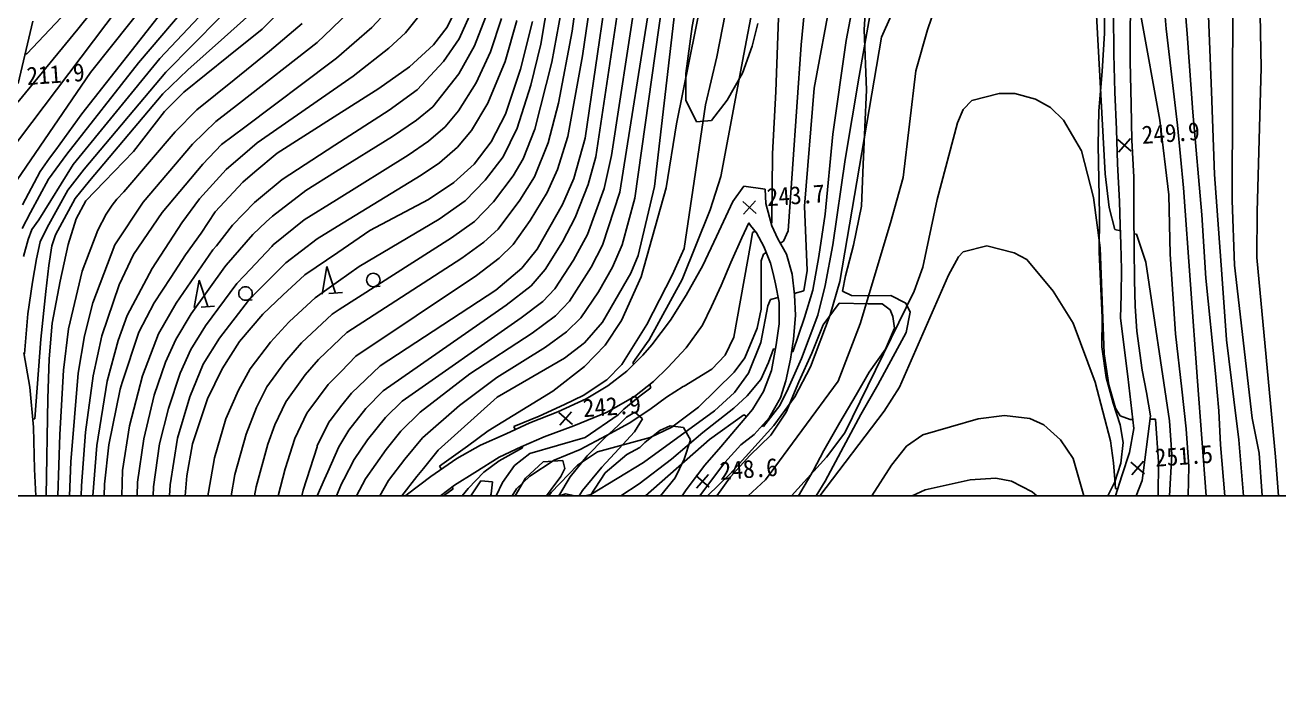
# Model space of a CAD drawing. Header units: millimetres. Extents: x 11366 to 12162, y 1103 to 1810.
# Drawn here: x 11498.6 to 11638.1, y 1376.3 to 1448.8 of the extents above; entities that cross this region are included whole.
import ezdxf
from ezdxf.xclip import XClip

# ---------------------------------------------------------------- set-up
doc = ezdxf.new("R2010")
doc.units = ezdxf.units.MM
doc.header["$LTSCALE"] = 10
doc.header["$MEASUREMENT"] = 0
doc.header["$XCLIPFRAME"] = 2
doc.layers.add('TX-PAPR', color=2, linetype='Continuous', plot=False)
doc.layers.add('TZ-BASE', color=253, linetype='Continuous')
doc.styles.add('HANA', font='GulimChe.ttf')

# ---------------------------------------------------------------- blocks, each defined once
blk = doc.blocks.new('JD-DHDFH546DFH43')
at = {"layer": 'TZ-BASE'}
for p, q in [((110.02, -37.27, 236), (114.32, -8.89, 236)), ((111.79, -37.14, 237), (116.05, -9.03, 237)), ((112.69, -41.22, 238), (117.79, -9.17, 238)), ((180.92, -10.95, 245), (180.84, -42.13, 245)), ((183.71, -10.27, 244), (184.06, -27.4, 244)), ((108.84, -35.22, 235), (112.2, -12.16, 235)), ((165.24, -12.47, 250), (166.71, -39.17, 250)), ((52.41, -23.07, 212), (59.9, -13.75, 212)), ((139.87, -23.14, 257.67), (140.56, -12.82, 257.67)), ((172.83, -15.15, 248), (173.48, -23.03, 248)), ((175.09, -14.41, 247), (175.84, -23.6, 247)), ((53.82, -27.91, 214), (63.17, -16.11, 214)), ((59.28, -24.29, 215), (65.28, -16.7, 215)), ((107.4, -23.32, 233), (108.45, -15.57, 233)), ((108.56, -26.05, 234), (110.05, -15.74, 234)), ((137.89, -24.35, 247), (139.39, -16.48, 247)), ((59.14, -26.82, 216), (67.21, -17.35, 216)), ((93.48, -22.87, 225), (95.23, -19.21, 225)), ((103.93, -24.75, 231), (104.89, -18.86, 231)), ((116.55, -40.57, 240), (119.13, -18.56, 240)), ((119.01, -33.61, 241), (121.95, -19.11, 241)), ((120.75, -22.78, 240.08), (121.56, -18.61, 240.08)), ((134.34, -29.66, 246), (136.39, -18.43, 246)), ((141.83, -23.97, 249), (144.08, -18.91, 249)), ((146.93, -23.17, 250), (148.41, -18.89, 250)), ((169.57, -18.98, 258.25), (169.48, -22.99, 258.25)), ((44.53, -37.09, 213), (56.89, -20.74, 213)), ((46.73, -25.82, 211), (52.45, -19.75, 211)), ((61.51, -26.36, 217), (67.75, -19.7, 217)), ((68.71, -23.98, 219), (72.96, -20.19, 219)), ((72.92, -23.07, 220), (75.45, -20.55, 220)), ((80.65, -23.01, 222), (82.89, -20.87, 222)), ((94.84, -24.14, 226), (96.3, -20.85, 226)), ((114.37, -41.89, 239), (117.42, -20.3, 239)), ((123.49, -26.15, 242), (124.76, -19.66, 242)), ((126.48, -25.87, 243), (127.58, -20.22, 243)), ((130.04, -30.03, 244), (130.4, -20.77, 244)), ((166.67, -19.58, 257.67), (166.64, -23.53, 257.67)), ((178.12, -19.72, 246), (178.53, -30.02, 246)), ((45.77, -29.13, 197), (47.38, -22.18, 197)), ((62.19, -27.85, 218), (68.21, -21.77, 218)), ((85.12, -22.9, 223), (86.72, -21.2, 223)), ((88.87, -23.49, 224), (90.33, -21.62, 224)), ((96.55, -24.94, 227), (98.02, -21.1, 227)), ((98.32, -25.59, 228), (99.54, -21.88, 228)), ((99.93, -26.67, 229), (101.23, -22.12, 229)), ((101.65, -27.54, 230), (102.97, -22.22, 230)), ((105.14, -26.77, 232), (106.17, -21.1, 232)), ((132.87, -24.84, 245), (133.21, -21.36, 245)), ((139.33, -28.3, 248), (140.5, -21.6, 248)), ((167.67, -25.88), (167.61, -21.28)), ((170.66, -21.57, 249), (172.78, -33.2, 249)), ((45.73, -31.2, 212), (52.41, -23.07, 212)), ((69.18, -26.07, 220), (72.92, -23.07, 220)), ((73.71, -25.54, 221), (77.35, -22.44, 221)), ((79.01, -24.58, 222), (80.65, -23.01, 222)), ((81.18, -26.32, 223), (85.12, -22.9, 223)), ((87.01, -25.21, 224), (88.87, -23.49, 224)), ((91.98, -24.84, 225), (93.48, -22.87, 225)), ((105.87, -31.32, 233), (107.4, -23.32, 233)), ((120.05, -28, 240.08), (120.75, -22.78, 240.08)), ((128.07, -22.45, 240.08), (127.41, -24.96, 240.08)), ((140.16, -29.84, 248.24), (139.87, -23.14, 248.24)), ((145.62, -27.73, 250), (146.93, -23.17, 250)), ((166.64, -23.53, 257.67), (166.37, -27.8, 257.67)), ((169.48, -22.99, 258.25), (169.47, -26.69, 258.25)), ((173.48, -23.03, 248), (174.75, -33.76, 248)), ((175.84, -23.6, 247), (176.46, -32.31, 247)), ((52.84, -32.51, 215), (59.28, -24.29, 215)), ((64.65, -27.6, 219), (68.71, -23.98, 219)), ((70.37, -31.31, 222), (79.01, -24.58, 222)), ((89.29, -27.27, 225), (91.98, -24.84, 225)), ((93.09, -26.68, 226), (94.84, -24.14, 226)), ((94.78, -28.04, 227), (96.55, -24.94, 227)), ((102.81, -29.3, 231), (103.93, -24.75, 231)), ((127.41, -24.96, 240.08), (126.34, -27.96, 240.08)), ((131.44, -45.52, 245), (132.87, -24.84, 245)), ((136.41, -34.78, 247), (137.89, -24.35, 247)), ((137.16, -51.14, 249), (141.83, -23.97, 249)), ((46.54, -25.82, 211), (46.73, -25.82, 211)), ((51.88, -38.13, 217), (61.51, -26.36, 217)), ((64.19, -30.08, 220), (69.18, -26.07, 220)), ((69.78, -28.71, 221), (73.71, -25.54, 221)), ((80.75, -26.65, 223), (81.18, -26.32, 223)), ((83.04, -28.31, 224), (87.01, -25.21, 224)), ((96.71, -29.07, 228), (98.32, -25.59, 228)), ((106.93, -35.02, 234), (108.56, -26.05, 234)), ((122.24, -31.51, 242), (123.49, -26.15, 242)), ((123.93, -39.46, 243), (126.48, -25.87, 243)), ((167.78, -30.08), (167.67, -25.88)), ((51.18, -36.97, 216), (59.14, -26.82, 216)), ((53.11, -38.65, 218), (62.19, -27.85, 218)), ((61.87, -30.29, 219), (64.65, -27.6, 219)), ((70.98, -33.99, 223), (80.75, -26.65, 223)), ((85.87, -29.69, 225), (89.29, -27.27, 225)), ((90.14, -29.83, 226), (93.09, -26.68, 226)), ((98.01, -31.3, 229), (99.93, -26.67, 229)), ((99.98, -32.55, 230), (101.65, -27.54, 230)), ((103.26, -34.2, 232), (105.14, -26.77, 232)), ((144.24, -39.6, 250), (145.62, -27.73, 250)), ((166.37, -27.8, 257.67), (165.98, -32.18, 257.67)), ((169.47, -26.69, 258.25), (169.6, -31.46, 258.25)), ((184.06, -27.4, 244), (183.61, -43.36, 244)), ((43.55, -42.87, 214), (53.82, -27.91, 214)), ((65.65, -32.04, 221), (69.78, -28.71, 221)), ((80.83, -29.84, 224), (83.04, -28.31, 224)), ((91.89, -31.72, 227), (94.78, -28.04, 227)), ((94.76, -32.18, 228), (96.71, -29.07, 228)), ((120.04, -30.99, 240.08), (120.05, -28, 240.08)), ((126.34, -27.96, 240.08), (124.63, -30.97, 240.08)), ((137.77, -37.58, 248), (139.33, -28.3, 248)), ((53.68, -39.94, 219), (61.87, -30.29, 219)), ((62.04, -32.24, 220), (64.19, -30.08, 220)), ((72.35, -35.71, 224), (80.83, -29.84, 224)), ((80.92, -32.84, 225), (85.87, -29.69, 225)), ((87.04, -32.11, 226), (90.14, -29.83, 226)), ((101.28, -34.09, 231), (102.81, -29.3, 231)), ((129.68, -36.96, 244), (130.04, -30.03, 244)), ((133.25, -42.79, 246), (134.34, -29.66, 246)), ((139.78, -38.13, 248.24), (140.16, -29.84, 248.24)), ((151.88, -31.01, 251), (154.89, -30.22, 251)), ((154.89, -30.22, 251), (156.66, -30.23, 251)), ((156.66, -30.23, 251), (158.96, -30.88, 251)), ((167.96, -34.23), (167.78, -30.08)), ((178.53, -30.02, 246), (178.86, -39.24, 246)), ((63.23, -34.52, 221), (65.65, -32.04, 221)), ((67.75, -33.35, 222), (70.37, -31.31, 222)), ((90.07, -33.22, 227), (91.89, -31.72, 227)), ((96.2, -34.36, 229), (98.01, -31.3, 229)), ((104.72, -35.73, 233), (105.87, -31.32, 233)), ((119.87, -47.5, 242), (122.24, -31.51, 242)), ((121.22, -33.4, 240.08), (120.04, -30.99, 240.08)), ((124.63, -30.97, 240.08), (122.89, -33.26, 240.08)), ((150.28, -33.51, 251), (150.9, -32.02, 251)), ((150.9, -32.02, 251), (151.88, -31.01, 251)), ((158.96, -30.88, 251), (160.62, -31.79, 251)), ((160.62, -31.79, 251), (162.06, -33.21, 251)), ((169.6, -31.46, 258.25), (169.67, -35.43, 258.25)), ((49.94, -36.51, 215), (52.84, -32.51, 215)), ((58.58, -36.68, 220), (62.04, -32.24, 220)), ((65.14, -35.87, 222), (67.75, -33.35, 222)), ((74.56, -36.88, 225), (80.92, -32.84, 225)), ((81, -36, 226), (87.04, -32.11, 226)), ((87.4, -35.04, 227), (90.07, -33.22, 227)), ((93.28, -33.93, 228), (94.76, -32.18, 228)), ((98.4, -35.63, 230), (99.98, -32.55, 230)), ((122.89, -33.26, 240.08), (121.22, -33.4, 240.08)), ((162.06, -33.21, 251), (164.08, -36.63, 251)), ((165.98, -32.18, 257.67), (165.93, -35.98, 257.67)), ((172.78, -33.2, 249), (173.79, -41.5, 249)), ((176.46, -32.31, 247), (177.45, -43.72, 247)), ((57.5, -41.18, 221), (63.23, -34.52, 221)), ((68.4, -35.93, 223), (70.98, -33.99, 223)), ((91.42, -35.53, 228), (93.28, -33.93, 228)), ((94.63, -36.2, 229), (96.2, -34.36, 229)), ((99.72, -37.28, 231), (101.28, -34.09, 231)), ((101.93, -37.5, 232), (103.26, -34.2, 232)), ((117.87, -40.75, 241), (119.01, -33.61, 241)), ((135.56, -43.68, 247), (136.41, -34.78, 247)), ((148.01, -42.04, 251), (150.28, -33.51, 251)), ((168.06, -38.07), (167.96, -34.23)), ((174.75, -33.76, 248), (175.42, -40.73, 248)), ((59.65, -42.33, 222), (65.14, -35.87, 222)), ((66.31, -38.09, 223), (68.4, -35.93, 223)), ((71.53, -36.42, 224), (72.35, -35.71, 224)), ((75.13, -39.79, 226), (81, -36, 226)), ((81.08, -38.97, 227), (87.4, -35.04, 227)), ((89.15, -37.09, 228), (91.42, -35.53, 228)), ((92.63, -37.95, 229), (94.63, -36.2, 229)), ((96.48, -38.11, 230), (98.4, -35.63, 230)), ((103.2, -39.52, 233), (104.72, -35.73, 233)), ((105.77, -38.71, 234), (106.93, -35.02, 234)), ((107.59, -39.68, 235), (108.84, -35.22, 235)), ((165.93, -35.98, 257.67), (165.99, -39.81, 257.67)), ((168.09, -35.34, 249.86), (169.6, -36.65, 249.86)), ((168.19, -36.75, 249.86), (169.5, -35.23, 249.86)), ((169.67, -35.43, 258.25), (169.89, -39.54, 258.25)), ((48.2, -38.91, 215), (49.26, -37.45, 215)), ((49.14, -39.78, 216), (51.18, -36.97, 216)), ((49.26, -37.45, 215), (49.94, -36.51, 215)), ((55.35, -40.03, 220), (58.58, -36.68, 220)), ((68.89, -38.7, 224), (71.53, -36.42, 224)), ((72.1, -38.97, 225), (74.56, -36.88, 225)), ((81.16, -42.07, 228), (89.15, -37.09, 228)), ((97.72, -39.89, 231), (99.72, -37.28, 231)), ((100.83, -39.39, 232), (101.93, -37.5, 232)), ((109.19, -40.36, 236), (110.02, -37.27, 236)), ((110.94, -40.79, 237), (111.79, -37.14, 237)), ((129.6, -44.64, 244), (129.68, -36.96, 244)), ((136.39, -47.09, 248), (137.77, -37.58, 248)), ((164.08, -36.63, 251), (165.39, -41.81, 251)), ((46.23, -42.64, 215), (48.2, -38.91, 215)), ((48.07, -44.3, 217), (51.88, -38.13, 217)), ((51.29, -40.98, 218), (53.11, -38.65, 218)), ((61.8, -43.48, 223), (66.31, -38.09, 223)), ((65.95, -41.95, 224), (68.89, -38.7, 224)), ((70.77, -40.11, 225), (72.1, -38.97, 225)), ((77.76, -41.03, 227), (81.08, -38.97, 227)), ((90.61, -39.32, 229), (92.63, -37.95, 229)), ((94.23, -40.13, 230), (96.48, -38.11, 230)), ((104.63, -41.24, 234), (105.77, -38.71, 234)), ((139.59, -42.77, 248.24), (139.78, -38.13, 248.24)), ((168.28, -42.25), (168.06, -38.07)), ((47.15, -43.47, 216), (49.14, -39.78, 216)), ((52.12, -41.93, 219), (53.68, -39.94, 219)), ((53.29, -42.18, 220), (55.35, -40.03, 220)), ((67.67, -43.39, 225), (70.77, -40.11, 225)), ((72.74, -41.79, 226), (75.13, -39.79, 226)), ((81.24, -45.04, 229), (90.61, -39.32, 229)), ((91.42, -42.04, 230), (94.23, -40.13, 230)), ((95.5, -42.17, 231), (97.72, -39.89, 231)), ((98.64, -42.28, 232), (100.83, -39.39, 232)), ((101.58, -42.09, 233), (103.2, -39.52, 233)), ((106.31, -42.59, 235), (107.59, -39.68, 235)), ((107.75, -44.05, 236), (109.19, -40.36, 236)), ((122.75, -43.17, 243), (123.93, -39.46, 243)), ((142.81, -44.62, 250), (144.24, -39.6, 250)), ((165.99, -39.81, 257.67), (166.06, -43.77, 257.67)), ((166.71, -39.17, 250), (167.13, -42.91, 250)), ((169.89, -39.54, 258.25), (169.89, -43.54, 258.25)), ((178.86, -39.24, 246), (179.66, -50.33, 246)), ((48.99, -45.13, 218), (51.29, -40.98, 218)), ((56.74, -42, 221), (57.5, -41.18, 221)), ((72.74, -41.79, 226), (72.04, -42.37, 226)), ((74.06, -43.87, 227), (77.76, -41.03, 227)), ((102.74, -44.38, 234), (104.63, -41.24, 234)), ((109.1, -45.92, 237), (110.94, -40.79, 237)), ((110.78, -47.12, 238), (112.69, -41.22, 238)), ((114.73, -48.25, 240), (116.55, -40.57, 240)), ((115.09, -50.64, 241), (117.87, -40.75, 241)), ((125.26, -42.26, 251.77), (126.5, -40.54, 251.77)), ((126.5, -40.54, 251.77), (128.87, -40.89, 251.77)), ((128.87, -40.89, 251.77), (128.96, -42.47, 251.77)), ((165.39, -41.81, 251), (166.14, -47.39, 251)), ((173.79, -41.5, 249), (173.92, -48.12, 249)), ((175.42, -40.73, 248), (176.97, -62.25, 248)), ((49.92, -45.96, 219), (52.12, -41.93, 219)), ((52.22, -44.19, 220), (53.29, -42.18, 220)), ((55.55, -43.66, 221), (56.21, -42.67, 221)), ((56.21, -42.67, 221), (56.74, -42, 221)), ((56.52, -47.09, 222), (59.65, -42.33, 222)), ((63.96, -44.63, 224), (65.95, -41.95, 224)), ((72.04, -42.37, 226), (69.59, -44.89, 226)), ((77.59, -44.3, 228), (81.16, -42.07, 228)), ((84.88, -45.49, 230), (91.42, -42.04, 230)), ((92.6, -44.21, 231), (95.5, -42.17, 231)), ((96.52, -44.47, 232), (98.64, -42.28, 232)), ((99.17, -45.32, 233), (101.58, -42.09, 233)), ((103.51, -47.55, 235), (106.31, -42.59, 235)), ((112.95, -47.08, 239), (114.37, -41.89, 239)), ((119.64, -50.94, 243), (122.75, -43.17, 243)), ((123.44, -46.15, 243.78), (125.26, -42.26, 243.78)), ((126.37, -42.27, 243.7), (127.88, -43.58, 243.7)), ((126.47, -43.68, 243.7), (127.78, -42.17, 243.7)), ((128.96, -42.47, 251.77), (129.63, -44.95, 251.77)), ((133.56, -49.94, 246), (133.25, -42.79, 246)), ((138.69, -47.11, 248.24), (139.59, -42.77, 248.24)), ((146.43, -49.57, 251), (148.01, -42.04, 251)), ((167.13, -42.91, 250), (167.76, -45.37, 250)), ((168.38, -44.89), (168.28, -42.25)), ((180.84, -42.13, 245), (181.07, -49.33, 245)), ((46.19, -45.27, 216), (47.15, -43.47, 216)), ((47.28, -45.37, 217), (48.07, -44.3, 217)), ((51.34, -47.05, 220), (52.22, -44.19, 220)), ((54.64, -45.44, 221), (55.55, -43.66, 221)), ((58.61, -48.16, 223), (61.8, -43.48, 223)), ((60.67, -49.72, 224), (63.96, -44.63, 224)), ((66.11, -45.78, 225), (67.67, -43.39, 225)), ((73.36, -44.53, 227), (71.88, -45.94, 227)), ((73.36, -44.53, 227), (74.06, -43.87, 227)), ((74.13, -47.08, 228), (77.59, -44.3, 228)), ((83.71, -49.5, 231), (92.6, -44.21, 231)), ((93.99, -46.31, 232), (96.52, -44.47, 232)), ((100.83, -47.04, 234), (102.74, -44.38, 234)), ((106.34, -46.74, 236), (107.75, -44.05, 236)), ((127.04, -44.64, 238.29), (126.27, -46.28, 238.29)), ((127.25, -44.92, 238.29), (127.04, -44.64, 238.29)), ((129.56, -44.66, 244), (129.6, -44.64, 244)), ((134.83, -48.36, 247), (135.56, -43.68, 247)), ((139.45, -55.88, 250), (142.81, -44.62, 250)), ((166.06, -43.77, 257.67), (166.03, -47.9, 257.67)), ((169.89, -43.54, 258.25), (169.91, -47.44, 258.25)), ((177.45, -43.72, 247), (177.88, -50.79, 247)), ((183.61, -43.36, 244), (183.56, -48.5, 244)), ((46.88, -46.48, 217), (47.28, -45.37, 217)), ((48.22, -46.74, 218), (48.99, -45.13, 218)), ((49.51, -47.19, 219), (49.92, -45.96, 219)), ((52.89, -50.01, 221), (54.64, -45.44, 221)), ((64.39, -48.17, 225), (66.11, -45.78, 225)), ((69.59, -44.89, 226), (67.83, -47.17, 226)), ((71.88, -45.94, 227), (68.92, -49.32, 227)), ((79.02, -46.4, 229), (81.24, -45.04, 229)), ((81.32, -47.91, 230), (84.88, -45.49, 230)), ((97.56, -46.79, 233), (99.17, -45.32, 233)), ((107.56, -48.79, 237), (109.1, -45.92, 237)), ((127.89, -45.74, 238.29), (127.25, -44.92, 238.29)), ((127.29, -46.84, 244), (127.47, -45.7, 244)), ((127.47, -45.7, 244), (127.74, -45.56, 244)), ((128.72, -47.26, 238.29), (127.89, -45.74, 238.29)), ((129.63, -44.95, 251.77), (130.28, -46.39, 251.77)), ((130.92, -46.66, 245), (131.44, -45.52, 245)), ((167.76, -45.37, 250), (168.39, -45.51, 250)), ((168.43, -46.99), (168.38, -44.89)), ((169.9, -45.84, 250), (170.19, -45.9, 250)), ((170.19, -45.9, 250), (171.24, -49.01, 250)), ((46.36, -48.38, 217), (46.88, -46.48, 217)), ((47.81, -48.63, 218), (48.22, -46.74, 218)), ((49.19, -49.37, 219), (49.51, -47.19, 219)), ((50.42, -51.11, 220), (51.34, -47.05, 220)), ((54.06, -53.51, 222), (56.52, -47.09, 222)), ((67.83, -47.17, 226), (67.43, -47.64, 226)), ((73.97, -47.25, 228), (70.93, -50.49, 228)), ((73.97, -47.25, 228), (74.13, -47.08, 228)), ((75.54, -49.08, 229), (79.02, -46.4, 229)), ((81.49, -54.27, 232), (93.99, -46.31, 232)), ((95.13, -48.56, 233), (97.56, -46.79, 233)), ((99.29, -48.54, 234), (100.83, -47.04, 234)), ((104.4, -49.83, 236), (106.34, -46.74, 236)), ((109.5, -49.57, 238), (110.78, -47.12, 238)), ((111.87, -49.56, 239), (112.95, -47.08, 239)), ((121.92, -49.36, 243.78), (123.44, -46.15, 243.78)), ((126.27, -46.28, 238.29), (125.04, -49.04, 238.29)), ((125.4, -57.35, 244), (127.29, -46.84, 244)), ((129.46, -49.12, 238.29), (128.72, -47.26, 238.29)), ((130.28, -46.39, 251.77), (131.25, -48.13, 251.77)), ((130.56, -46.9, 245), (130.92, -46.66, 245)), ((135.56, -51.61, 248), (136.39, -47.09, 248)), ((137.82, -50.51, 248.24), (138.69, -47.11, 248.24)), ((150.89, -47.87, 252), (153.55, -47.18, 252)), ((153.55, -47.18, 252), (156.58, -47.95, 252)), ((166.14, -47.39, 251), (166.57, -59.21, 251)), ((168.53, -49.83), (168.43, -46.99)), ((47.34, -51.24, 218), (47.81, -48.63, 218)), ((57.01, -51.52, 223), (58.61, -48.16, 223)), ((62.76, -50.71, 225), (64.39, -48.17, 225)), ((67.43, -47.64, 226), (63.33, -53.58, 226)), ((77.64, -50.41, 230), (81.32, -47.91, 230)), ((82.33, -56.83, 233), (95.13, -48.56, 233)), ((96.77, -50.5, 234), (99.29, -48.54, 234)), ((101.8, -49.68, 235), (103.51, -47.55, 235)), ((105.46, -51.96, 237), (107.56, -48.79, 237)), ((113.91, -50.23, 240), (114.73, -48.25, 240)), ((118.54, -50.43, 242), (119.87, -47.5, 242)), ((128.41, -48.87, 245), (128.67, -48.12, 245)), ((128.67, -48.12, 245), (128.98, -47.92, 245)), ((131.25, -48.13, 251.77), (131.87, -50.35, 251.77)), ((134.19, -52.12, 247), (134.83, -48.36, 247)), ((149.28, -50.46, 252), (150.39, -48.39, 252)), ((150.39, -48.39, 252), (150.89, -47.87, 252)), ((156.58, -47.95, 252), (157.97, -48.72, 252)), ((157.97, -48.72, 252), (160.9, -52.21, 252)), ((166.03, -47.9, 257.67), (166.21, -51.97, 257.67)), ((169.91, -47.44, 258.25), (169.97, -50.99, 258.25)), ((173.92, -48.12, 249), (174.52, -56.98, 249)), ((183.56, -48.5, 244), (185.65, -70.65, 244)), ((48.85, -52.27, 219), (49.19, -49.37, 219)), ((51.37, -56.41, 221), (52.89, -50.01, 221)), ((57.88, -54.93, 224), (60.67, -49.72, 224)), ((68.76, -49.51, 227), (65.02, -54.76, 227)), ((68.92, -49.32, 227), (68.76, -49.51, 227)), ((74.6, -50.02, 229), (72.44, -52.18, 229)), ((74.6, -50.02, 229), (75.54, -49.08, 229)), ((79.58, -52.55, 231.11), (80.12, -49.5, 231.11)), ((80.12, -49.5, 231.11), (81.08, -52.44, 231.11)), ((81.41, -51.12, 231), (83.71, -49.5, 231)), ((98.9, -52.12, 235), (101.8, -49.68, 235)), ((102.84, -51.62, 236), (104.4, -49.83, 236)), ((107.11, -53.33, 238), (109.5, -49.57, 238)), ((110.32, -52.29, 239), (111.87, -49.56, 239)), ((120.09, -52.69, 243.78), (121.92, -49.36, 243.78)), ((125.04, -49.04, 238.29), (123.99, -51.6, 238.29)), ((128.44, -54.24, 245), (128.41, -48.87, 245)), ((129.75, -50.25, 238.29), (129.46, -49.12, 238.29)), ((133.17, -52.2, 246), (133.56, -49.94, 246)), ((145.46, -52.21, 251), (146.43, -49.57, 251)), ((168.49, -52.62), (168.53, -49.83)), ((171.24, -49.01, 250), (173.86, -66.66, 250)), ((181.07, -49.33, 245), (183.05, -66.36, 245)), ((46.82, -54.75, 218), (47.34, -51.24, 218)), ((49.54, -55.78, 220), (50.42, -51.11, 220)), ((55.06, -57.21, 223), (57.01, -51.52, 223)), ((60.9, -53.51, 225), (62.76, -50.71, 225)), ((65.36, -54.04, 231.11), (65.9, -51, 231.11)), ((65.9, -51, 231.11), (66.86, -53.94, 231.11)), ((70.08, -51.38, 228), (66.6, -56.1, 228)), ((70.93, -50.49, 228), (70.08, -51.38, 228)), ((75.2, -52.69, 230), (77.64, -50.41, 230)), ((78.8, -52.96, 231), (81.41, -51.12, 231)), ((83.34, -59.47, 234), (96.77, -50.5, 234)), ((110.77, -55.68, 240), (113.91, -50.23, 240)), ((112.88, -55.48, 241), (115.09, -50.64, 241)), ((115.71, -55.94, 242), (118.54, -50.43, 242)), ((115.97, -57.65, 243), (119.64, -50.94, 243)), ((123.99, -51.6, 238.29), (122.89, -53.93, 238.29)), ((130.02, -51.4, 238.29), (129.75, -50.25, 238.29)), ((130.44, -53.48, 238.29), (130.02, -51.4, 238.29)), ((131.87, -50.35, 251.77), (132.13, -52.64, 251.77)), ((134.72, -54.89, 248), (135.56, -51.61, 248)), ((136.12, -54.87, 249), (137.16, -51.14, 249)), ((137.46, -52.21, 248.24), (137.82, -50.51, 248.24)), ((143.8, -62.89, 252), (149.28, -50.46, 252)), ((169.97, -50.99, 258.25), (170.03, -53.91, 258.25)), ((177.88, -50.79, 247), (178.97, -61.37, 247)), ((179.66, -50.33, 246), (180.19, -57.65, 246)), ((48.28, -57.58, 219), (48.85, -52.27, 219)), ((72.44, -52.18, 229), (71.4, -53.25, 229)), ((72.98, -54.78, 230), (75.2, -52.69, 230)), ((75.95, -55.6, 231), (78.8, -52.96, 231)), ((80.33, -52.49, 231.11), (81.83, -52.39, 231.11)), ((85.32, -51.74, 231.11), (86.02, -51.69, 231.11)), ((86.02, -60.52, 235), (98.9, -52.12, 235)), ((100.07, -53.79, 236), (102.84, -51.62, 236)), ((104.12, -53.36, 237), (105.46, -51.96, 237)), ((108.36, -55.19, 239), (110.32, -52.29, 239)), ((118.34, -55.47, 243.78), (120.09, -52.69, 243.78)), ((129.46, -53.15, 246), (130.33, -52.93, 246)), ((132.11, -52.47, 246), (133.17, -52.2, 246)), ((132.13, -52.64, 251.77), (132.26, -54.92, 251.77)), ((133.25, -55.16, 247), (134.19, -52.12, 247)), ((138.46, -52.72, 248.24), (137.46, -52.21, 248.24)), ((137.72, -67.97, 251), (145.46, -52.21, 251)), ((140.39, -52.74, 248.24), (138.46, -52.72, 248.24)), ((142.87, -52.7, 248.24), (140.39, -52.74, 248.24)), ((144.52, -53.57, 248.24), (142.87, -52.7, 248.24)), ((160.9, -52.21, 252), (163.15, -55.79, 252)), ((166.21, -51.97, 257.67), (166.37, -55.16, 257.67)), ((168.4, -55.25), (168.49, -52.62)), ((53.13, -57.18, 222), (54.06, -53.51, 222)), ((59.19, -56.79, 225), (60.9, -53.51, 225)), ((63.33, -53.58, 226), (61.37, -56.96, 226)), ((66.11, -53.99, 231.11), (67.61, -53.88, 231.11)), ((71.4, -53.25, 229), (68.17, -57.44, 229)), ((71.1, -53.23, 231.11), (71.8, -53.18, 231.11)), ((80.68, -54.79, 232), (81.49, -54.27, 232)), ((86.37, -63.33, 236), (100.07, -53.79, 236)), ((101.73, -55.19, 237), (104.12, -53.36, 237)), ((105.54, -54.98, 238), (107.11, -53.33, 238)), ((122.89, -53.93, 238.29), (121.91, -56, 238.29)), ((127.97, -56.34, 245), (128.44, -54.24, 245)), ((128.4, -57.92, 246), (129.16, -53.86, 246)), ((129.16, -53.86, 246), (129.46, -53.15, 246)), ((130.44, -55.85, 238.29), (130.44, -53.48, 238.29)), ((135.32, -55.99, 253.36), (137.09, -53.58, 253.36)), ((137.09, -53.58, 253.36), (140.32, -53.62, 253.36)), ((140.32, -53.62, 253.36), (141.9, -53.65, 253.36)), ((141.9, -53.65, 253.36), (142.79, -54.29, 253.36)), ((142.79, -54.29, 253.36), (143.06, -55.03, 253.36)), ((144.99, -54.56, 248.24), (144.52, -53.57, 248.24)), ((170.03, -53.91, 258.25), (170.23, -56.67, 258.25)), ((46.48, -59.21, 218), (46.82, -54.75, 218)), ((49.2, -59.77, 220), (49.54, -55.78, 220)), ((56.89, -57.72, 224), (57.88, -54.93, 224)), ((65.02, -54.76, 227), (63.31, -57.59, 227)), ((70.38, -57.82, 230), (72.98, -54.78, 230)), ((73.82, -57.9, 231), (75.88, -55.68, 231)), ((75.88, -55.68, 231), (75.95, -55.6, 231)), ((77.28, -57.97, 232), (80.68, -54.79, 232)), ((88.49, -64.46, 237), (101.73, -55.19, 237)), ((102.95, -56.9, 238), (105.54, -54.98, 238)), ((106.77, -56.77, 239), (108.36, -55.19, 239)), ((108.77, -57.99, 240), (110.77, -55.68, 240)), ((111.07, -58.25, 241), (112.88, -55.48, 241)), ((116.27, -58.18, 243.78), (118.34, -55.47, 243.78)), ((131.96, -58.97, 247), (133.25, -55.16, 247)), ((132.26, -54.92, 251.77), (132.04, -57.57, 251.77)), ((132.92, -59.73, 248), (134.72, -54.89, 248)), ((133.9, -60.64, 249), (136.12, -54.87, 249)), ((143.06, -55.03, 253.36), (143.27, -56.35, 253.36)), ((144.56, -56.81, 248.24), (144.99, -54.56, 248.24)), ((163.15, -55.79, 252), (165.57, -62.35, 252)), ((166.37, -55.16, 257.67), (166.34, -58.43, 257.67)), ((169.23, -61.72), (168.4, -55.25)), ((50.81, -61.03, 221), (51.37, -56.41, 221)), ((52.45, -61.34, 222), (53.13, -57.18, 222)), ((57.32, -62.39, 225), (59.19, -56.79, 225)), ((61.37, -56.96, 226), (59.59, -61.65, 226)), ((66.6, -56.1, 228), (64.97, -58.72, 228)), ((81.58, -57.54, 233), (82.33, -56.83, 233)), ((96.02, -61.42, 238), (102.95, -56.9, 238)), ((104.44, -58.45, 239), (106.77, -56.77, 239)), ((112.94, -60.38, 242), (115.71, -55.94, 242)), ((121.91, -56, 238.29), (120.09, -58.53, 238.29)), ((126.61, -59.65, 245), (127.97, -56.34, 245)), ((130.08, -58.2, 238.29), (130.44, -55.85, 238.29)), ((134.06, -59.13, 253.36), (135.32, -55.99, 253.36)), ((136.98, -62.24, 250), (139.45, -55.88, 250)), ((141.41, -62.65, 248.24), (144.56, -56.81, 248.24)), ((143.27, -56.35, 253.36), (142.25, -58.69, 253.36)), ((170.23, -56.67, 258.25), (170.83, -61, 258.25)), ((174.52, -56.98, 249), (175.21, -63.12, 249)), ((47.6, -66.44, 219), (48.28, -57.58, 219)), ((54.09, -61.65, 223), (55.06, -57.21, 223)), ((55.68, -62.24, 224), (56.89, -57.72, 224)), ((63.31, -57.59, 227), (62.15, -60.14, 227)), ((68.17, -57.44, 229), (66.36, -60.36, 229)), ((68.45, -60.86, 230), (70.38, -57.82, 230)), ((71.59, -60.85, 231), (73.82, -57.9, 231)), ((76.58, -58.79, 232), (77.28, -57.97, 232)), ((79.16, -59.82, 233), (81.58, -57.54, 233)), ((99, -61.84, 239), (104.44, -58.45, 239)), ((106.56, -59.67, 240), (108.77, -57.99, 240)), ((108.78, -60.6, 241), (111.07, -58.25, 241)), ((114.13, -60.21, 243), (115.66, -58.06, 243)), ((115.25, -59.36, 243.78), (116.27, -58.18, 243.78)), ((115.66, -58.06, 243), (115.97, -57.65, 243)), ((120.09, -58.53, 238.29), (118.05, -60.73, 238.29)), ((124.41, -59.35, 244), (125.4, -57.35, 244)), ((127.02, -61.36, 246), (128.4, -57.92, 246)), ((129.58, -61.06, 238.29), (130.08, -58.2, 238.29)), ((132.04, -57.57, 251.77), (131.68, -59.78, 251.77)), ((166.34, -58.43, 257.67), (166.82, -61.83, 257.67)), ((180.19, -57.65, 246), (181, -64.28, 246)), ((47.06, -62.92, 197), (46.39, -59.1, 197)), ((49.06, -64.16, 220), (49.2, -59.77, 220)), ((64.97, -58.72, 228), (63.77, -61.34, 228)), ((75.43, -60.12, 232), (76.58, -58.79, 232)), ((77.68, -61.55, 233), (79.16, -59.82, 233)), ((81.68, -61.15, 234), (83.34, -59.47, 234)), ((99.04, -64.02, 240), (106.56, -59.67, 240)), ((113.48, -61.14, 243.78), (115.25, -59.36, 243.78)), ((122.93, -60.9, 244), (124.41, -59.35, 244)), ((125.42, -61.24, 245), (126.61, -59.65, 245)), ((129.23, -60.16, 247), (129.79, -58.63, 247)), ((129.79, -58.63, 247), (130, -58.67, 247)), ((131.68, -59.78, 251.77), (131.16, -62.19, 251.77)), ((131.43, -63.06, 248), (132.92, -59.73, 248)), ((131.82, -58.95, 247), (131.96, -58.97, 247)), ((132.63, -62.3, 253.36), (134.06, -59.13, 253.36)), ((142.25, -58.69, 253.36), (140.43, -61.25, 253.36)), ((166.57, -59.21, 251), (167.1, -62.66, 251)), ((50.4, -68.16, 221), (50.81, -61.03, 221)), ((51.63, -71.23, 222), (52.45, -61.34, 222)), ((62.15, -60.14, 227), (60.9, -63.81, 227)), ((63.77, -61.34, 228), (62.48, -65.27, 228)), ((66.36, -60.36, 229), (64.87, -64, 229)), ((66.81, -64.19, 230), (68.45, -60.86, 230)), ((70.26, -63.23, 231), (71.59, -60.85, 231)), ((73.43, -62.88, 232), (75.43, -60.12, 232)), ((80.24, -62.61, 234), (81.68, -61.15, 234)), ((82.83, -63.58, 235), (86.02, -60.52, 235)), ((105.25, -63.34, 241), (108.78, -60.6, 241)), ((111.24, -62.09, 242), (112.94, -60.38, 242)), ((111.38, -62.77, 243.78), (113.48, -61.14, 243.78)), ((114.25, -60.36, 243), (114.13, -60.21, 243)), ((118.05, -60.73, 238.29), (116.44, -62.27, 238.29)), ((119.86, -62.8, 244), (122.93, -60.9, 244)), ((121.44, -65.14, 245), (125.42, -61.24, 245)), ((125.47, -63.5, 246), (127.02, -61.36, 246)), ((128.38, -62.04, 247), (129.23, -60.16, 247)), ((128.7, -63.38, 238.29), (129.58, -61.06, 238.29)), ((132.19, -63.97, 249), (133.9, -60.64, 249)), ((140.43, -61.25, 253.36), (138.98, -63.77, 253.36)), ((170.83, -61, 258.25), (171.28, -63.5, 258.25)), ((178.97, -61.37, 247), (179.35, -65.55, 247)), ((53.27, -67.93, 223), (54.09, -61.65, 223)), ((54.52, -69.39, 224), (55.68, -62.24, 224)), ((57.12, -63.14, 225), (57.32, -62.39, 225)), ((59.59, -61.65, 226), (58.16, -67.21, 226)), ((75.53, -64.55, 233), (77.32, -62.06, 233)), ((77.32, -62.06, 233), (77.68, -61.55, 233)), ((78.1, -65.49, 234), (80.24, -62.61, 234)), ((90.49, -65.7, 238), (96.02, -61.42, 238)), ((94.86, -64.96, 239), (99, -61.84, 239)), ((108.62, -63.85, 242), (111.24, -62.09, 242)), ((108.95, -64.22, 243.78), (111.38, -62.77, 243.78)), ((116.44, -62.27, 238.29), (114.35, -63.96, 238.29)), ((116.05, -62.62, 243), (116.04, -62.6, 243)), ((116.15, -62.97, 243), (116.05, -62.62, 243)), ((126.86, -63.88, 247), (128.38, -62.04, 247)), ((128.89, -73.22, 250), (136.98, -62.24, 250)), ((131.16, -62.19, 251.77), (130.57, -64.08, 251.77)), ((131.2, -65.68, 253.36), (132.63, -62.3, 253.36)), ((139.5, -65.96, 248.24), (141.41, -62.65, 248.24)), ((165.57, -62.35, 252), (167.31, -68.88, 252)), ((166.82, -61.83, 257.67), (167.6, -64.69, 257.67)), ((167.1, -62.66, 251), (167.84, -65.26, 251)), ((169.9, -67.51), (169.23, -61.72)), ((176.97, -62.25, 248), (177.98, -75.5, 248)), ((47.46, -67.37, 197), (47.06, -62.92, 197)), ((48.76, -82.27, 220), (49.06, -64.16, 220)), ((55.85, -69.33, 225), (57.12, -63.14, 225)), ((60.9, -63.81, 227), (59.73, -68.65, 227)), ((64.87, -64, 229), (63.49, -68.58, 229)), ((68.87, -66.44, 231), (70.26, -63.23, 231)), ((72.27, -65.16, 232), (73.43, -62.88, 232)), ((81.78, -64.92, 235), (82.83, -63.58, 235)), ((84.45, -65.29, 236), (86.37, -63.33, 236)), ((92.5, -69.93, 240), (99.04, -64.02, 240)), ((98.06, -67.75, 241), (105.25, -63.34, 241)), ((106.54, -64.83, 242), (108.62, -63.85, 242)), ((114.35, -63.96, 238.29), (111.28, -65.68, 238.29)), ((113.16, -65.36, 243), (114.98, -63.86, 243)), ((114.98, -63.86, 243), (116.15, -62.97, 243)), ((116.03, -65.38, 244), (117.89, -64.01, 244)), ((117.89, -64.01, 244), (119.73, -62.85, 244)), ((119.73, -62.85, 244), (119.86, -62.8, 244)), ((123.23, -65.54, 246), (125.47, -63.5, 246)), ((125.39, -65.23, 247), (126.86, -63.88, 247)), ((127.48, -65.4, 238.29), (128.7, -63.38, 238.29)), ((130.57, -64.08, 251.77), (129.33, -66.33, 251.77)), ((129.82, -67.18, 249), (132.19, -63.97, 249)), ((130.49, -64.94, 248), (131.43, -63.06, 248)), ((138.98, -63.77, 253.36), (137.16, -66.84, 253.36)), ((142.1, -65.56, 252), (143.8, -62.89, 252)), ((171.28, -63.5, 258.25), (171.76, -66.09, 258.25)), ((175.21, -63.12, 249), (175.7, -67.55, 249)), ((62.48, -65.27, 228), (61.48, -69.22, 228)), ((65.17, -69.21, 230), (66.81, -64.19, 230)), ((71.11, -68.12, 232), (72.27, -65.16, 232)), ((74.3, -67.08, 233), (75.53, -64.55, 233)), ((77.87, -65.79, 234), (78.1, -65.49, 234)), ((80.46, -66.61, 235), (81.78, -64.92, 235)), ((82.54, -67.69, 236), (84.45, -65.29, 236)), ((86.62, -66.3, 237), (88.49, -64.46, 237)), ((90.74, -68.55, 239), (94.86, -64.96, 239)), ((103.73, -66.12, 242), (106.54, -64.83, 242)), ((105.81, -65.65, 243.78), (108.95, -64.22, 243.78)), ((112.52, -66, 243), (113.16, -65.36, 243)), ((113.74, -66.92, 244), (116.03, -65.38, 244)), ((115.33, -71.28, 246), (123.23, -65.54, 246)), ((118.48, -67.36, 245), (121.44, -65.14, 245)), ((121.95, -67.95, 247), (125.39, -65.23, 247)), ((125.56, -67.63, 238.29), (127.48, -65.4, 238.29)), ((128.67, -67.3, 248), (130.49, -64.94, 248)), ((132.06, -78.8, 252), (142.1, -65.56, 252)), ((167.6, -64.69, 257.67), (168.38, -67.08, 257.67)), ((167.84, -65.26, 251), (168.35, -66.09, 251)), ((179.35, -65.55, 247), (179.54, -69.34, 247)), ((181, -64.28, 246), (181.57, -68.78, 246)), ((47.38, -66.47, 219), (47.6, -66.44, 219)), ((67.59, -70.76, 231), (68.87, -66.44, 231)), ((76.53, -68.6, 234), (77.87, -65.79, 234)), ((79.03, -69.45, 235), (80.32, -66.8, 235)), ((80.32, -66.8, 235), (80.46, -66.61, 235)), ((84.61, -68.76, 237), (86.62, -66.3, 237)), ((88.35, -67.79, 238), (90.49, -65.7, 238)), ((100.05, -68.09, 243.78), (102.68, -66.87, 243.78)), ((100.91, -67.27, 242), (103.73, -66.12, 242)), ((102.68, -66.87, 243.78), (105.81, -65.65, 243.78)), ((105.91, -65.74, 242.92), (107.42, -67.05, 242.92)), ((106.01, -67.15, 242.92), (107.32, -65.64, 242.92)), ((111.28, -65.68, 238.29), (107.59, -67.21, 238.29)), ((108.84, -68.52, 243), (112.52, -66, 243)), ((111.22, -68.27, 244), (113.74, -66.92, 244)), ((112.54, -67.15, 245.79), (113.45, -66.24, 245.79)), ((113.45, -66.24, 245.79), (114.38, -65.7, 245.79)), ((115.23, -66.43, 245.79), (114.35, -67.88, 245.79)), ((114.38, -65.7, 245.79), (115.23, -66.43, 245.79)), ((122.66, -68.72, 248), (126.51, -65.97, 248)), ((126.51, -65.97, 248), (126.82, -66.16, 248)), ((129.33, -66.33, 251.77), (127.64, -68.16, 251.77)), ((129.5, -68.23, 253.36), (131.2, -65.68, 253.36)), ((137.16, -66.84, 253.36), (135.4, -69.94, 253.36)), ((137.59, -69.55, 248.24), (139.5, -65.96, 248.24)), ((146.42, -68.21, 253), (152.57, -66.43, 253)), ((152.57, -66.43, 253), (155.48, -66.05, 253)), ((155.48, -66.05, 253), (158.3, -66.38, 253)), ((158.3, -66.38, 253), (159.88, -67.09, 253)), ((168.35, -66.09, 251), (169.49, -66.5, 251)), ((169.49, -66.5, 251), (169.78, -66.5, 251)), ((171.76, -66.09, 258.25), (170.8, -73.29, 258.25)), ((171.71, -66.48, 251), (172.3, -66.47, 251)), ((172.3, -66.47, 251), (172.64, -71.2, 251)), ((173.86, -66.66, 250), (174.13, -70.39, 250)), ((183.05, -66.36, 245), (183.83, -70.24, 245)), ((47.58, -72.02, 197), (47.46, -67.37, 197)), ((49.87, -83.54, 221), (50.4, -68.16, 221)), ((52.82, -73.89, 223), (53.27, -67.93, 223)), ((58.16, -67.21, 226), (57.37, -72.19, 226)), ((69.86, -72.61, 232), (71.11, -68.12, 232)), ((73.53, -69.26, 233), (74.3, -67.08, 233)), ((81.89, -68.8, 236), (82.54, -67.69, 236)), ((86.69, -69.83, 238), (88.35, -67.79, 238)), ((95.75, -69.47, 241), (98.06, -67.75, 241)), ((97.21, -69.37, 243.78), (100.05, -68.09, 243.78)), ((101.05, -67.62, 242), (100.91, -67.27, 242)), ((107.59, -67.21, 238.29), (104.27, -68.44, 238.29)), ((108.29, -69.86, 244), (111.22, -68.27, 244)), ((110.99, -68.59, 245.79), (112.54, -67.15, 245.79)), ((114.35, -67.88, 245.79), (112.59, -69.78, 245.79)), ((115.5, -69.07, 245.66), (117.16, -67.71, 245.66)), ((116.07, -68.49, 245), (118.48, -67.36, 245)), ((117.16, -67.71, 245.66), (118.3, -67.2, 245.66)), ((118.3, -67.2, 245.66), (119.79, -67.41, 245.66)), ((118.44, -70.93, 247), (121.95, -67.95, 247)), ((119.79, -67.41, 245.66), (120.57, -68.77, 245.66)), ((123.95, -69.53, 238.29), (125.56, -67.63, 238.29)), ((124.93, -72.6, 249), (129.82, -67.18, 249)), ((127.64, -68.16, 251.77), (126.15, -69.32, 251.77)), ((127.18, -70.51, 253.36), (129.5, -68.23, 253.36)), ((128.52, -67.21, 248), (128.67, -67.3, 248)), ((135.7, -70.68, 251), (137.72, -67.97, 251)), ((144.6, -69.48, 253), (146.42, -68.21, 253)), ((159.88, -67.09, 253), (161.73, -68.76, 253)), ((168.38, -67.08, 257.67), (168.71, -69.06, 257.67)), ((169.39, -70.19), (169.9, -67.51)), ((175.7, -67.55, 249), (176, -71.74, 249)), ((54.07, -75.04, 224), (54.52, -69.39, 224)), ((55.36, -73.68, 225), (55.85, -69.33, 225)), ((59.73, -68.65, 227), (59.05, -73.49, 227)), ((61.48, -69.22, 228), (60.82, -74, 228)), ((63.49, -68.58, 229), (62.67, -73.76, 229)), ((64.53, -72.76, 230), (65.17, -69.21, 230)), ((72.23, -73.98, 233), (73.53, -69.26, 233)), ((75.45, -72.01, 234), (76.53, -68.6, 234)), ((77.46, -74.38, 235), (79.01, -69.53, 235)), ((79.01, -69.53, 235), (79.03, -69.45, 235)), ((80.2, -72.32, 236), (81.45, -69.54, 236)), ((81.45, -69.54, 236), (81.89, -68.8, 236)), ((83.15, -70.94, 237), (84.61, -68.76, 237)), ((88.77, -70.9, 239), (90.74, -68.55, 239)), ((92.65, -71.71, 241), (95.75, -69.47, 241)), ((94.57, -70.85, 243.78), (97.21, -69.37, 243.78)), ((101.72, -69.55, 238.29), (99.28, -70.7, 238.29)), ((99.29, -71.09, 242), (101.88, -69.67, 242)), ((104.27, -68.44, 238.29), (101.72, -69.55, 238.29)), ((101.88, -69.67, 242), (101.82, -69.51, 242)), ((102.7, -70.29, 243), (108.84, -68.52, 243)), ((109.07, -70.56, 245.79), (110.99, -68.59, 245.79)), ((110.21, -70.09, 245), (116.07, -68.49, 245)), ((113.48, -70.4, 245.66), (114.93, -69.62, 245.66)), ((113.99, -76.4, 248), (122.66, -68.72, 248)), ((114.93, -69.62, 245.66), (115.5, -69.07, 245.66)), ((120.57, -68.77, 245.66), (119.85, -70.92, 245.66)), ((122.16, -71.57, 238.29), (123.95, -69.53, 238.29)), ((126.15, -69.32, 251.77), (124.39, -71.27, 251.77)), ((135.55, -73.35, 248.24), (137.59, -69.55, 248.24)), ((142.94, -71.6, 253), (144.6, -69.48, 253)), ((161.73, -68.76, 253), (163.12, -70.84, 253)), ((167.31, -68.88, 252), (167.63, -71.33, 252)), ((168.71, -69.06, 257.67), (168.43, -71.36, 257.67)), ((179.54, -69.34, 247), (180.06, -75.5, 247)), ((181.57, -68.78, 246), (182.13, -75.5, 246)), ((66.93, -74.59, 231), (67.59, -70.76, 231)), ((82, -73.17, 237), (83.15, -70.94, 237)), ((84.4, -73.1, 238), (86.69, -69.83, 238)), ((86.95, -73.28, 239), (88.77, -70.9, 239)), ((90.85, -71.97, 240), (92.5, -69.93, 240)), ((91.68, -72.85, 243.78), (94.57, -70.85, 243.78)), ((99.28, -70.7, 238.29), (96.56, -72.4, 238.29)), ((97.57, -72.37, 242), (99.29, -71.09, 242)), ((100.99, -71.61, 243), (102.7, -70.29, 243)), ((102.69, -72.8, 244), (105.39, -71.01, 244)), ((106.37, -71.07, 244.31), (104.18, -71.21, 244.31)), ((105.39, -71.01, 244), (108.29, -69.86, 244)), ((106.57, -71.95, 244.31), (106.37, -71.07, 244.31)), ((107.19, -72.87, 245.79), (109.07, -70.56, 245.79)), ((107.98, -71.58, 245), (110.21, -70.09, 245)), ((112.59, -69.78, 245.79), (110.7, -71.79, 245.79)), ((111.06, -72.44, 245.66), (113.48, -70.4, 245.66)), ((114.84, -73.67, 247), (118.44, -70.93, 247)), ((119.85, -70.92, 245.66), (118.85, -73, 245.66)), ((125.03, -72.89, 253.36), (127.18, -70.51, 253.36)), ((131.53, -75.3, 251), (135.7, -70.68, 251)), ((135.4, -69.94, 253.36), (134.22, -72.22, 253.36)), ((163.12, -70.84, 253), (165.18, -77.86, 253)), ((168.56, -72.77), (169.39, -70.19)), ((174.13, -70.39, 250), (173.83, -75.51, 250)), ((183.83, -70.24, 245), (184.21, -75.5, 245)), ((185.65, -70.65, 244), (186, -75.26, 244)), ((47.84, -77.03, 197), (47.58, -72.02, 197)), ((51.11, -84.55, 222), (51.63, -71.23, 222)), ((57.37, -72.19, 226), (56.81, -91.46, 226)), ((74.39, -76.19, 234), (75.45, -72.01, 234)), ((79.83, -73.16, 236), (80.2, -72.32, 236)), ((90.13, -72.85, 240), (90.85, -71.97, 240)), ((92.85, -72.04, 241), (92.65, -71.71, 241)), ((96.56, -72.4, 238.29), (94.29, -73.8, 238.29)), ((95.81, -74.17, 242), (97.57, -72.37, 242)), ((99.64, -73.51, 243), (100.99, -71.61, 243)), ((104.18, -71.21, 244.31), (102.2, -73.04, 244.31)), ((105.05, -74.62, 245), (107.98, -71.58, 245)), ((106.13, -72.83, 244.31), (106.57, -71.95, 244.31)), ((110.7, -71.79, 245.79), (108.53, -74.42, 245.79)), ((109.35, -75.08, 245.66), (111.06, -72.44, 245.66)), ((109.49, -74.83, 246), (115.33, -71.28, 246)), ((120.07, -74.32, 238.29), (122.16, -71.57, 238.29)), ((124.39, -71.27, 251.77), (122.56, -73.69, 251.77)), ((134.22, -72.22, 253.36), (132.57, -75.02, 253.36)), ((138.12, -79, 253), (142.94, -71.6, 253)), ((167.63, -71.33, 252), (167.76, -73.17, 252)), ((168.43, -71.36, 257.67), (167.77, -73.44, 257.67)), ((169.56, -71.25, 251.51), (171.07, -72.56, 251.51)), ((169.66, -72.66, 251.51), (170.97, -71.15, 251.51)), ((172.64, -71.2, 251), (172.58, -75.39, 251)), ((176, -71.74, 249), (175.91, -75.5, 249)), ((52.52, -84.06, 223), (52.82, -73.89, 223)), ((55.23, -79.41, 225), (55.36, -73.68, 225)), ((59.05, -73.49, 227), (58.33, -91.25, 227)), ((62.67, -73.76, 229), (61.38, -91.48, 229)), ((62.63, -94.29, 230), (64.53, -72.76, 230)), ((69.18, -76.65, 232), (69.86, -72.61, 232)), ((77.83, -77.72, 236), (79.83, -73.16, 236)), ((80.58, -76.49, 237), (81.75, -73.66, 237)), ((81.75, -73.66, 237), (82, -73.17, 237)), ((83.12, -75.52, 238), (84.4, -73.1, 238)), ((85.35, -76.16, 239), (86.95, -73.28, 239)), ((88.46, -74.99, 240), (90.13, -72.85, 240)), ((89.08, -74.81, 243.78), (91.68, -72.85, 243.78)), ((94.29, -73.8, 238.29), (92.43, -75.25, 238.29)), ((97.24, -73.32, 242.98), (95.91, -75.3, 242.98)), ((98.53, -73.44, 242.98), (97.24, -73.32, 242.98)), ((98.08, -76.83, 243), (99.64, -73.51, 243)), ((98.37, -74.78, 242.98), (98.53, -73.44, 242.98)), ((102.2, -73.04, 244.31), (100.69, -75.61, 244.31)), ((101.19, -74.22, 244), (102.69, -72.8, 244)), ((105.05, -74.28, 244.31), (106.13, -72.83, 244.31)), ((105.58, -75.55, 245.79), (107.19, -72.87, 245.79)), ((111.89, -75.62, 247), (114.84, -73.67, 247)), ((118.85, -73, 245.66), (117.11, -75.16, 245.66)), ((122.56, -73.69, 251.77), (120.95, -75.93, 251.77)), ((121.14, -72.72, 248.59), (122.65, -74.02, 248.59)), ((121.24, -74.13, 248.59), (122.55, -72.61, 248.59)), ((121.87, -79.78, 250), (128.89, -73.22, 250)), ((122.13, -75.31, 249), (124.93, -72.6, 249)), ((123.35, -75.21, 253.36), (125.03, -72.89, 253.36)), ((133.26, -77.06, 248.24), (135.55, -73.35, 248.24)), ((146.69, -74.32, 254), (151.69, -73.23, 254)), ((151.69, -73.23, 254), (154.55, -73.04, 254)), ((154.55, -73.04, 254), (156.26, -73.38, 254)), ((156.26, -73.38, 254), (158.59, -74.55, 254)), ((167.77, -73.44, 257.67), (166.77, -75.47, 257.67)), ((167.7, -75.51), (168.56, -72.77)), ((167.76, -73.17, 252), (167.84, -74.18, 252)), ((170.8, -73.29, 258.25), (168.17, -80.23, 258.25)), ((60.82, -74, 228), (59.86, -91.37, 228)), ((64.37, -95.14, 231), (66.93, -74.59, 231)), ((71.04, -80.39, 233), (72.23, -73.98, 233)), ((73.57, -90.05, 235), (77.46, -74.38, 235)), ((86.84, -76.68, 243.78), (89.08, -74.81, 243.78)), ((88.13, -75.45, 240), (88.46, -74.99, 240)), ((92.35, -75.58, 241), (93.18, -74.94, 241)), ((93.18, -74.94, 241), (94.14, -74.22, 241)), ((94.14, -74.22, 241), (94.02, -74.01, 241)), ((94.34, -76.02, 242), (95.81, -74.17, 242)), ((97.79, -77.84, 242.98), (98.37, -74.78, 242.98)), ((99.96, -76.27, 244), (101.19, -74.22, 244)), ((103.57, -76.39, 244.31), (105.05, -74.28, 244.31)), ((103.85, -76.55, 245), (105.05, -74.62, 245)), ((105.78, -75.07, 246), (106.67, -74.79, 246)), ((106.67, -74.79, 246), (108.31, -75.13, 246)), ((108.53, -74.42, 245.79), (106.97, -76.96, 245.79)), ((108.31, -75.13, 246), (109.49, -74.83, 246)), ((118.39, -77.05, 238.29), (120.07, -74.32, 238.29)), ((144.9, -75.15, 254), (146.69, -74.32, 254)), ((158.59, -74.55, 254), (160.62, -76.39, 254)), ((167.84, -74.18, 252), (168.09, -74.27, 252)), ((170.15, -75, 252), (170.23, -75.02, 252))]:
    blk.add_line(p, q, dxfattribs=at)
for centre in [(85.27, -50.99, 231.11), (71.05, -52.49, 231.11)]:
    blk.add_circle(centre, 0.75, dxfattribs=at)
at = {"layer": 'TZ-BASE', "style": 'HANA'}
for s, p in [('211.9', (46.77, -29.3, 211.87)), ('249.9', (170.84, -35.85, 249.86)), ('243.7', (129.12, -42.78, 243.7)), ('242.9', (108.66, -66.25, 242.92)), ('251.5', (172.31, -71.76, 251.51)), ('248.6', (123.89, -73.23, 248.59))]:
    blk.add_text(s, height=2, rotation=4.1197, dxfattribs=at).set_placement(p)

msp = doc.modelspace()

# ---------------------------------------------------------------- linework, layer by layer
at = {"layer": 'TX-PAPR', "flags": 128}
msp.add_lwpolyline([(11454.69, 1396.46), (12149.29, 1396.46), (12154.55, 1546.46), (11449.44, 1546.46), (11454.69, 1396.46)], dxfattribs=at)

# ---------------------------------------------------------------- block references
at = {"layer": 'TZ-BASE'}
ref = msp.add_blockref('JD-DHDFH546DFH43', (11452.06, 1471.46), dxfattribs=at)
XClip(ref).set_block_clipping_path([(2.6260724032, -75), (697.2310196891, -74.9999999943), (702.4831644844, 75.0000000058), (-2.6260724032, 75)])

doc.saveas('drawing.dxf')
